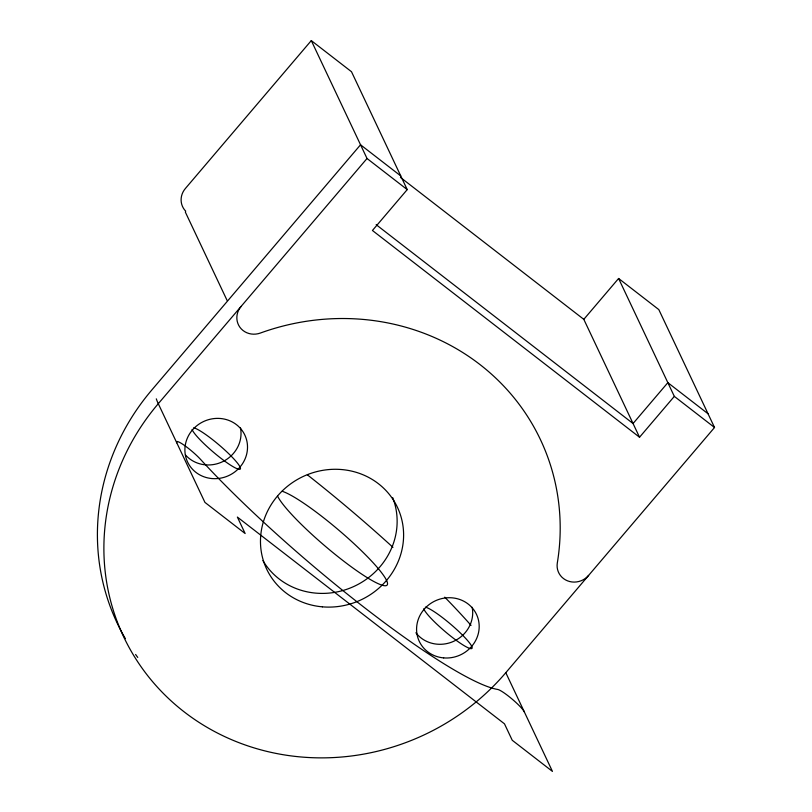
<?xml version="1.0" encoding="UTF-8"?>
<svg xmlns="http://www.w3.org/2000/svg" width="812" height="812" viewBox="0 0 812 812"><rect width="100%" height="100%" fill="white"/><g stroke="black" fill="none" stroke-linecap="round" stroke-linejoin="round"><path stroke-width="1.22" d="M639.541 437.242L583.808 319.349L618.602 278.475L674.325 396.378L639.541 437.242L372.434 230.486L407.228 189.612L351.494 71.72L311.29 40.6L185.369 188.516A18.077 17.032 -25.3 0 0 185.745 211.221M311.29 40.6L367.024 158.492L158.279 403.696A230.527 217.169 -25.3 0 0 184.182 711.88A230.527 217.169 -25.3 0 0 505.795 672.701L714.53 427.498L658.806 309.595L618.602 278.475M400.742 175.91L360.538 144.79L151.803 389.993A230.527 217.169 -25.3 0 0 125.373 638.648M708.054 413.785L667.85 382.665L633.055 423.529L376.159 224.67M400.428 177.392L583.808 319.349M367.024 158.492L407.228 189.612M674.325 396.378L714.53 427.498M505.795 672.701L552.444 771.4L512.25 740.28L504.475 723.827L237.368 517.071L245.143 533.525L204.939 502.405L158.279 403.696A230.527 33.414 40.4 0 1 156.3 398.844M185.309 212.023L227.096 300.44M588.609 575.414A18.077 17.032 -25.3 0 1 567.486 580.824A18.077 17.032 -25.3 0 1 557.316 562.929A230.527 217.169 -25.3 0 0 260.347 333.052A18.077 17.032 -25.3 0 1 239.885 327.236A18.077 17.032 -25.3 0 1 241.103 306.418M307.383 474.827A230.527 33.414 40.4 0 1 392.957 547.329M444.753 597.165A230.527 33.414 40.4 0 1 471.041 625.372M137.756 657.436A230.527 217.169 -25.3 0 1 135.594 654.462M425.356 607.143A31.638 4.588 40.4 0 1 464.251 636.892A31.638 4.588 40.4 0 1 458.942 642.272A31.638 4.588 40.4 0 1 423.762 608.767M472.178 607.285A31.638 29.811 -25.3 0 1 453.624 641.338A31.638 29.811 -25.3 0 1 415.886 632.761M282.19 491.27A72.319 10.485 40.4 0 1 370.424 559.844A72.319 10.485 40.4 0 1 358.508 571.942A72.319 10.485 40.4 0 1 277.521 496M392.683 497.604A72.319 68.137 -25.3 0 1 355.392 585.746A72.319 68.137 -25.3 0 1 262.915 560.584M193.682 427.812A31.638 4.588 40.4 0 1 232.577 457.562A31.638 4.588 40.4 0 1 227.269 462.941A31.638 4.588 40.4 0 1 192.089 429.436M240.504 427.954A31.638 29.811 -25.3 0 1 222.864 461.571A31.638 29.811 -25.3 0 1 185.43 454.903M524.298 711.86A18.077 2.619 40.4 0 0 511.854 698.868A18.077 2.619 40.4 0 0 497.685 689.449A230.527 33.414 40.4 0 1 200.716 459.572A18.077 2.619 40.4 0 0 184.253 445.28A18.077 2.619 40.4 0 0 176.793 442.855M443.656 657.893A31.638 29.811 -25.3 0 0 476.857 615.171A31.638 29.811 -25.3 0 0 423.113 610.533A31.638 29.811 -25.3 0 0 443.656 657.893M322.405 606.838A72.319 68.137 -25.3 0 0 398.276 509.175A72.319 68.137 -25.3 0 0 275.43 498.578A72.319 68.137 -25.3 0 0 322.405 606.838M211.983 478.562A31.638 29.811 -25.3 0 0 245.183 435.831A31.638 29.811 -25.3 0 0 191.439 431.192A31.638 29.811 -25.3 0 0 211.983 478.562"/></g></svg>
